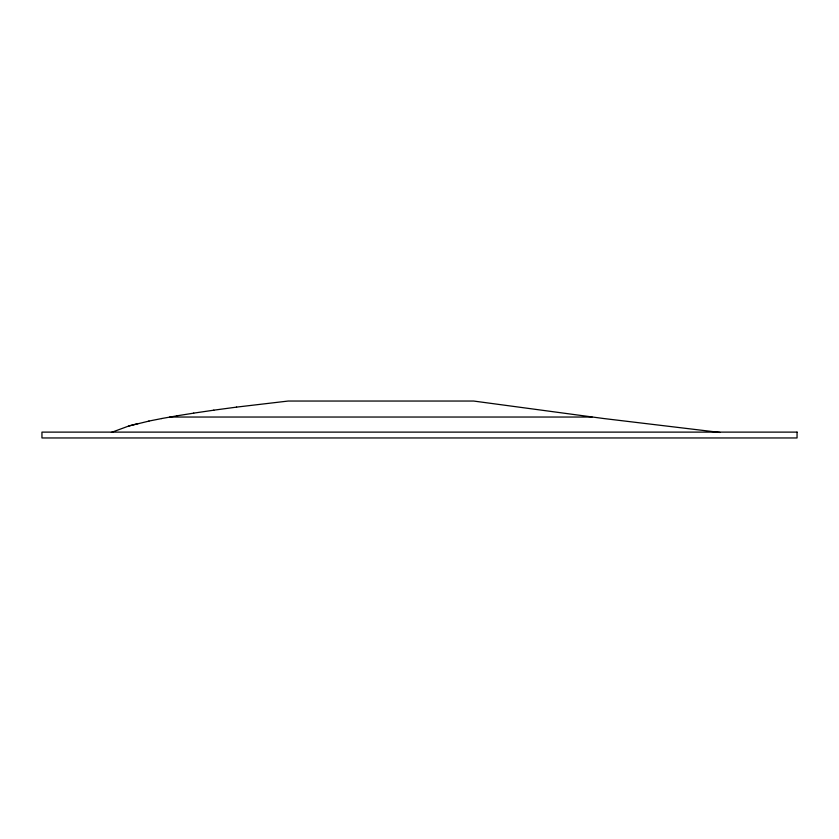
<?xml version="1.0" encoding="UTF-8"?>
<svg xmlns="http://www.w3.org/2000/svg" width="839" height="839" viewBox="0 0 839 839"><rect width="100%" height="100%" fill="white"/><g stroke="black" fill="none" stroke-linecap="round" stroke-linejoin="round"><path stroke-width="1.26" d="M111.388 432.431L128.86 425.971L148.964 421.094M138.162 423.559L128.86 425.971M148.786 421.094L161.717 418.546M161.549 418.546L176.63 415.892M176.473 415.892L193.715 413.145M193.578 413.145L213.819 410.187M213.693 410.187L236.577 407.125M236.472 407.125L288.207 401.042L473.647 401.042L603.881 418.546L720.051 432.463M169.709 417.035L592.009 417.035M797.05 432.116L41.95 432.116L41.95 437.958L797.05 437.958L797.05 432.116"/></g></svg>
